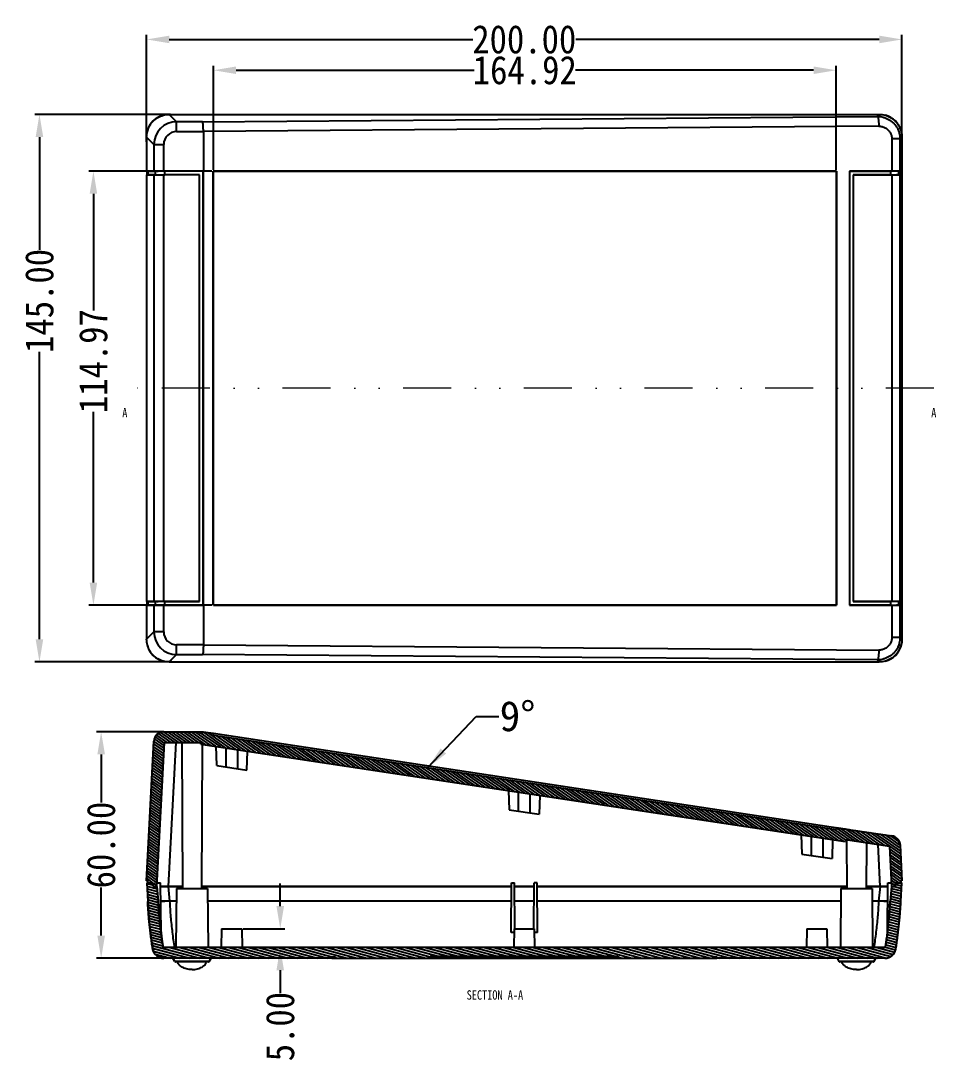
# Model space of a CAD drawing. Header units: inches. Extents: x 3721 to 4368, y 531 to 969.
# Drawn here: x 4125.5 to 4367.8, y 692.7 to 969 of the extents above; entities that cross this region are included whole.
import ezdxf
from ezdxf.enums import TextEntityAlignment as Align

# ---------------------------------------------------------------- set-up
doc = ezdxf.new("R2010")
doc.units = ezdxf.units.IN
doc.header["$MEASUREMENT"] = 0
doc.linetypes.add('DIVIDE', pattern=[31.75, 12.7, -6.35, 0, -6.35, 0, -6.35])
doc.layers.add('10', color=7, linetype='Continuous')
doc.layers.add('5', color=7, linetype='Continuous')
doc.layers.add('dim', color=3, linetype='Continuous', lineweight=9)
doc.layers.add('hatch', color=56, linetype='Continuous', lineweight=9)
doc.styles.add('FFS', font='simfang0.ttf', dxfattribs={"width": 0.9})
doc.dimstyles.get("Standard").update_dxf_attribs({"dimtxt": 3, "dimasz": 2, "dimexe": 0.18, "dimexo": 0.0625, "dimgap": 0.09, "dimtad": 0, "dimzin": 0, "dimdsep": 46, "dimtxsty": 'Standard', "dimcen": 0.09, "dimclrd": 4, "dimclre": 6, "dimclrt": 4, "dimadec": 0, "dimazin": 0, "dimtfac": 1, "dimtofl": 0, "dimtmove": 0, "dimatfit": 3, "dimfxl": 1, "dimtolj": 1, "dimtzin": 0, "dimarcsym": 0})

# ---------------------------------------------------------------- blocks, each defined once
blk = doc.blocks.new('*D6')
at = {"color": 6, "lineweight": -2}
for p, q in [((4162.96, 780.71), (4145.55, 780.71)), ((4146.74, 774.71), (4146.74, 761.98)), ((4146.74, 726.7), (4146.74, 739.43)), ((4163.15, 720.7), (4145.55, 720.7))]:
    blk.add_line(p, q, dxfattribs=at)
at = {"color": 6}
for points in [[(4145.74, 774.71), (4147.74, 774.71), (4146.74, 780.71)], [(4145.74, 726.7), (4147.74, 726.7), (4146.74, 720.7)]]:
    blk.add_solid(points, dxfattribs=at)
at = {"layer": 'Defpoints', "color": 0}
for p in [(4163.38, 780.71), (4146.74, 720.7), (4163.57, 720.7)]:
    blk.add_point(p, dxfattribs=at)
at = {"color": 4, "insert": (4146.74, 750.7), "char_height": 7.5, "attachment_point": 5, "rotation": 90, "style": 'FFS'}
blk.add_mtext('\\A1;60.00', dxfattribs=at)
blk = doc.blocks.new('*D7')
at = {"color": 6, "lineweight": -2}
for p, q in [((4176.07, 929.21), (4143.5, 929.21)), ((4144.69, 923.21), (4144.69, 892.27)), ((4144.69, 820.24), (4144.69, 865.49)), ((4176.07, 814.24), (4143.5, 814.24))]:
    blk.add_line(p, q, dxfattribs=at)
at = {"color": 6}
for points in [[(4143.69, 923.21), (4145.69, 923.21), (4144.69, 929.21)], [(4143.69, 820.24), (4145.69, 820.24), (4144.69, 814.24)]]:
    blk.add_solid(points, dxfattribs=at)
at = {"layer": 'Defpoints', "color": 0}
for p in [(4176.48, 929.21), (4144.69, 814.24), (4176.48, 814.24)]:
    blk.add_point(p, dxfattribs=at)
at = {"color": 4, "insert": (4144.69, 878.88), "char_height": 7.5, "attachment_point": 5, "rotation": 90, "style": 'FFS'}
blk.add_mtext('\\A1;114.97', dxfattribs=at)
blk = doc.blocks.new('*D8')
at = {"color": 6, "lineweight": -2}
for p, q in [((4165.14, 944.23), (4129.22, 944.23)), ((4130.4, 938.23), (4130.4, 908.38)), ((4130.4, 805.23), (4130.4, 881.31)), ((4165.45, 799.23), (4129.22, 799.23))]:
    blk.add_line(p, q, dxfattribs=at)
at = {"color": 6}
for points in [[(4129.4, 938.23), (4131.4, 938.23), (4130.4, 944.23)], [(4129.4, 805.23), (4131.4, 805.23), (4130.4, 799.23)]]:
    blk.add_solid(points, dxfattribs=at)
at = {"layer": 'Defpoints', "color": 0}
for p in [(4165.55, 944.23), (4130.4, 799.23), (4165.86, 799.23)]:
    blk.add_point(p, dxfattribs=at)
at = {"color": 4, "insert": (4130.4, 894.84), "char_height": 7.5, "attachment_point": 5, "rotation": 90, "style": 'FFS'}
blk.add_mtext('\\A1;145.00', dxfattribs=at)
blk = doc.blocks.new('*D9')
at = {"color": 6, "lineweight": -2}
for p, q in [((4176.46, 929.54), (4176.46, 957.13)), ((4341.38, 929.59), (4341.38, 957.13)), ((4182.46, 955.94), (4245.53, 955.94)), ((4335.38, 955.94), (4272.31, 955.94))]:
    blk.add_line(p, q, dxfattribs=at)
at = {"color": 6}
for points in [[(4182.46, 956.94), (4182.46, 954.94), (4176.46, 955.94)], [(4335.38, 956.94), (4335.38, 954.94), (4341.38, 955.94)]]:
    blk.add_solid(points, dxfattribs=at)
at = {"layer": 'Defpoints', "color": 0}
for p in [(4176.46, 955.94), (4176.46, 929.13), (4341.38, 929.18)]:
    blk.add_point(p, dxfattribs=at)
at = {"color": 4, "insert": (4258.92, 955.94), "char_height": 7.5, "attachment_point": 5, "style": 'FFS'}
blk.add_mtext('\\A1;164.92', dxfattribs=at)
blk = doc.blocks.new('*D10')
at = {"color": 6, "lineweight": -2}
for p, q in [((4158.78, 936.99), (4158.78, 965.29)), ((4358.78, 937.89), (4358.78, 965.29)), ((4164.78, 964.1), (4245.14, 964.1)), ((4352.78, 964.1), (4272.42, 964.1))]:
    blk.add_line(p, q, dxfattribs=at)
at = {"color": 6}
for points in [[(4164.78, 965.1), (4164.78, 963.1), (4158.78, 964.1)], [(4352.78, 965.1), (4352.78, 963.1), (4358.78, 964.1)]]:
    blk.add_solid(points, dxfattribs=at)
at = {"layer": 'Defpoints', "color": 0}
for p in [(4358.78, 964.1), (4358.78, 937.47), (4158.78, 936.57)]:
    blk.add_point(p, dxfattribs=at)
at = {"color": 4, "insert": (4258.78, 964.1), "char_height": 7.5, "attachment_point": 5, "style": 'FFS'}
blk.add_mtext('\\A1;200.00', dxfattribs=at)
blk = doc.blocks.new('*D16')
at = {"color": 6, "lineweight": -2}
for p, q in [((4194.16, 734.52), (4194.16, 740.52)), ((4184.38, 728.52), (4195.35, 728.52)), ((4186.23, 723.52), (4195.35, 723.52)), ((4194.16, 717.52), (4194.16, 711.52))]:
    blk.add_line(p, q, dxfattribs=at)
at = {"color": 6}
for points in [[(4193.16, 734.52), (4195.16, 734.52), (4194.16, 728.52)], [(4193.16, 717.52), (4195.16, 717.52), (4194.16, 723.52)]]:
    blk.add_solid(points, dxfattribs=at)
at = {"layer": 'Defpoints', "color": 0}
for p in [(4183.96, 728.52), (4185.82, 723.52), (4194.16, 723.52)]:
    blk.add_point(p, dxfattribs=at)
at = {"color": 4, "insert": (4194.16, 702.6), "char_height": 7.5, "attachment_point": 5, "rotation": 90, "style": 'FFS'}
blk.add_mtext('\\A1;5.00', dxfattribs=at)

msp = doc.modelspace()

# ---------------------------------------------------------------- hatches: boundary and pattern name
at = {"linetype": 'Continuous'}
h = msp.add_hatch(dxfattribs=at)
h.set_pattern_fill('DEFAULT__1', color=2, scale=0.593219, angle=325, style=0, pattern_type=0)
h.set_pattern_definition([(325, (3645.2643, 209.9281), (0.3402564, 0.4859365), [])])
edge = h.paths.add_edge_path()
edge.add_line((4343.806, 752.144), (4355.499, 750.374))
edge.add_line((4343.806, 752.144), (4343.731, 751.65))
edge.add_line((4173.179, 777.463), (4343.731, 751.65))
edge.add_line((4173.179, 777.463), (4173.246, 777.906))
edge.add_line((4163.506, 777.906), (4173.246, 777.906))
edge.add_line((4161.505, 739.716), (4163.506, 777.906))
edge.add_line((4160.591, 739.716), (4161.505, 739.716))
edge.add_line((4160.591, 739.716), (4160.556, 740.716))
edge.add_line((4159.145, 740.716), (4160.556, 740.716))
edge.add_line((4159.145, 740.716), (4159.128, 741.216))
edge.add_line((4158.78, 741.216), (4159.128, 741.216))
edge.add_line((4158.78, 741.216), (4160.721, 778.242))
edge.add_spline(control_points=[(4163.316, 780.706), (4161.856, 780.706), (4160.797, 779.7), (4160.721, 778.242)], knot_values=[0, 0, 0, 0, 1, 1, 1, 1], weights=[1, 0.8169162, 0.8169162, 1], degree=3, periodic=0)
edge.add_line((4163.316, 780.706), (4172.803, 780.706))
edge.add_line((4172.813, 780.406), (4172.803, 780.706))
edge.add_line((4172.813, 780.406), (4173.792, 780.406))
edge.add_line((4173.803, 780.706), (4173.792, 780.406))
edge.add_line((4173.803, 780.706), (4176.441, 780.306))
edge.add_line((4176.459, 779.798), (4176.441, 780.306))
edge.add_line((4176.459, 779.798), (4341.383, 754.837))
edge.add_line((4341.457, 755.331), (4341.383, 754.837))
edge.add_line((4341.457, 755.331), (4344.917, 754.807))
edge.add_line((4344.882, 754.509), (4344.917, 754.807))
edge.add_line((4345.851, 754.363), (4344.882, 754.509))
edge.add_line((4345.906, 754.658), (4345.851, 754.363))
edge.add_line((4345.906, 754.658), (4356.079, 753.118))
edge.add_spline(control_points=[(4356.079, 753.118), (4357.353, 752.925), (4358.219, 751.97), (4358.286, 750.684)], knot_values=[0, 0, 0, 0, 1, 1, 1, 1], weights=[1, 0.8499868, 0.8499868, 1], degree=3, periodic=0)
edge.add_line((4358.286, 750.684), (4358.782, 741.216))
edge.add_line((4358.435, 741.216), (4358.782, 741.216))
edge.add_line((4358.435, 741.216), (4358.417, 740.716))
edge.add_line((4357.007, 740.716), (4358.417, 740.716))
edge.add_line((4357.007, 740.716), (4356.972, 739.716))
edge.add_line((4356.058, 739.716), (4356.972, 739.716))
edge.add_line((4355.499, 750.374), (4356.058, 739.716))
h = msp.add_hatch(dxfattribs=at)
h.set_pattern_fill('DEFAULT__2', color=2, scale=0.673013, angle=165, style=0, pattern_type=0)
h.set_pattern_definition([(165, (3645.2643, 209.9281), (-0.1741887, -0.65008107), [])])
edge = h.paths.add_edge_path()
edge.add_line((4208.794, 720.721), (4233.861, 720.721))
edge.add_line((4208.778, 721.021), (4208.794, 720.721))
edge.add_line((4208.778, 721.021), (4207.81, 721.021))
edge.add_line((4207.794, 720.721), (4207.81, 721.021))
edge.add_line((4207.794, 720.721), (4163.34, 720.721))
edge.add_spline(control_points=[(4163.34, 720.721), (4161.794, 720.721), (4160.619, 721.725), (4160.378, 723.251)], knot_values=[0, 0, 0, 0, 1, 1, 1, 1], weights=[1, 0.8402396, 0.8402396, 1], degree=3, periodic=0)
edge.add_spline(control_points=[(4160.378, 723.251), (4159.724, 727.382), (4159.287, 731.541), (4159.068, 735.717)], knot_values=[0, 0, 0, 0, 1, 1, 1, 1], weights=[1, 0.9990889, 0.9990889, 1], degree=3, periodic=0)
edge.add_line((4158.806, 740.716), (4159.068, 735.717))
edge.add_line((4158.806, 740.716), (4160.556, 740.716))
edge.add_line((4160.591, 739.716), (4160.556, 740.716))
edge.add_line((4160.591, 739.716), (4161.502, 739.716))
edge.add_line((4161.502, 739.716), (4161.864, 735.863))
edge.add_spline(control_points=[(4163.169, 723.52), (4162.516, 727.609), (4162.081, 731.728), (4161.864, 735.863)], knot_values=[0, 0, 0, 0, 1, 1, 1, 1], weights=[1, 0.9990633, 0.9990633, 1], degree=3, periodic=0)
edge.add_line((4354.393, 723.52), (4163.169, 723.52))
edge.add_spline(control_points=[(4354.393, 723.52), (4355.046, 727.609), (4355.482, 731.728), (4355.699, 735.863)], knot_values=[0, 0, 0, 0, 1, 1, 1, 1], weights=[1, 0.9990633, 0.9990633, 1], degree=3, periodic=0)
edge.add_line((4356.06, 739.716), (4355.699, 735.863))
edge.add_line((4356.06, 739.716), (4356.972, 739.716))
edge.add_line((4357.006, 740.716), (4356.972, 739.716))
edge.add_line((4357.006, 740.716), (4358.756, 740.716))
edge.add_line((4358.494, 735.717), (4358.756, 740.716))
edge.add_spline(control_points=[(4357.185, 723.251), (4357.838, 727.382), (4358.275, 731.541), (4358.494, 735.717)], knot_values=[0, 0, 0, 0, 1, 1, 1, 1], weights=[1, 0.9990889, 0.9990889, 1], degree=3, periodic=0)
edge.add_spline(control_points=[(4354.222, 720.721), (4355.768, 720.721), (4356.943, 721.725), (4357.185, 723.251)], knot_values=[0, 0, 0, 0, 1, 1, 1, 1], weights=[1, 0.8402396, 0.8402396, 1], degree=3, periodic=0)
edge.add_line((4354.222, 720.721), (4309.768, 720.721))
edge.add_line((4309.753, 721.021), (4309.768, 720.721))
edge.add_line((4309.753, 721.021), (4308.784, 721.021))
edge.add_line((4308.769, 720.721), (4308.784, 721.021))
edge.add_line((4283.701, 720.721), (4308.769, 720.721))
edge.add_line((4283.675, 721.221), (4283.701, 720.721))
edge.add_line((4233.887, 721.221), (4283.675, 721.221))
edge.add_line((4233.861, 720.721), (4233.887, 721.221))

# ---------------------------------------------------------------- linework, layer by layer
at = {"color": 7, "linetype": 'Continuous'}
for p, q in [((4163.316, 780.706), (4172.803, 780.706)), ((4172.813, 780.406), (4172.803, 780.706)), ((4172.813, 780.406), (4173.792, 780.406)), ((4173.803, 780.706), (4173.792, 780.406)), ((4173.803, 780.706), (4176.441, 780.306)), ((4176.459, 779.798), (4176.441, 780.306)), ((4176.459, 779.798), (4341.383, 754.837)), ((4158.78, 741.216), (4160.721, 778.242)), ((4161.505, 739.716), (4163.506, 777.906)), ((4163.506, 777.906), (4173.246, 777.906)), ((4173.179, 777.463), (4173.246, 777.906)), ((4173.179, 777.463), (4343.731, 751.65)), ((4341.457, 755.331), (4341.383, 754.837)), ((4341.457, 755.331), (4344.917, 754.807)), ((4344.882, 754.509), (4344.917, 754.807)), ((4345.851, 754.363), (4344.882, 754.509)), ((4345.906, 754.658), (4345.851, 754.363)), ((4345.906, 754.658), (4356.079, 753.118)), ((4343.806, 752.144), (4343.731, 751.65)), ((4343.806, 752.144), (4355.499, 750.374)), ((4355.499, 750.374), (4356.058, 739.716)), ((4358.286, 750.684), (4358.782, 741.216)), ((4158.78, 741.216), (4159.128, 741.216)), ((4158.806, 740.716), (4160.556, 740.716)), ((4158.806, 740.716), (4159.068, 735.717)), ((4159.145, 740.716), (4159.128, 741.216)), ((4159.145, 740.716), (4160.556, 740.716)), ((4160.591, 739.716), (4160.556, 740.716)), ((4160.591, 739.716), (4160.556, 740.716)), ((4357.006, 740.716), (4356.972, 739.716)), ((4357.007, 740.716), (4356.972, 739.716)), ((4357.006, 740.716), (4358.756, 740.716)), ((4357.007, 740.716), (4358.417, 740.716)), ((4358.435, 741.216), (4358.417, 740.716)), ((4358.435, 741.216), (4358.782, 741.216)), ((4358.494, 735.717), (4358.756, 740.716)), ((4160.591, 739.716), (4161.502, 739.716)), ((4160.591, 739.716), (4161.505, 739.716)), ((4161.502, 739.716), (4161.864, 735.863)), ((4356.06, 739.716), (4355.699, 735.863)), ((4356.058, 739.716), (4356.972, 739.716)), ((4356.06, 739.716), (4356.972, 739.716)), ((4354.393, 723.52), (4163.169, 723.52)), ((4207.794, 720.721), (4163.34, 720.721)), ((4207.794, 720.721), (4207.81, 721.021)), ((4208.778, 721.021), (4207.81, 721.021)), ((4208.778, 721.021), (4208.794, 720.721)), ((4208.794, 720.721), (4233.861, 720.721)), ((4233.861, 720.721), (4233.887, 721.221)), ((4233.887, 721.221), (4283.675, 721.221)), ((4283.675, 721.221), (4283.701, 720.721)), ((4283.701, 720.721), (4308.769, 720.721)), ((4308.769, 720.721), (4308.784, 721.021)), ((4309.753, 721.021), (4308.784, 721.021)), ((4309.753, 721.021), (4309.768, 720.721)), ((4354.222, 720.721), (4309.768, 720.721))]:
    msp.add_line(p, q, dxfattribs=at)
for points, start_tangent, end_tangent in [([(4163.316, 780.706), (4163.26, 780.705), (4163.204, 780.703), (4163.147, 780.7), (4163.089, 780.696), (4163.032, 780.69), (4162.974, 780.683), (4162.915, 780.674), (4162.857, 780.665), (4162.798, 780.653), (4162.74, 780.641), (4162.681, 780.627), (4162.622, 780.611), (4162.563, 780.594), (4162.504, 780.576), (4162.446, 780.555), (4162.388, 780.534), (4162.329, 780.511), (4162.272, 780.486), (4162.214, 780.46), (4162.157, 780.433), (4162.101, 780.404), (4162.045, 780.373), (4161.99, 780.341), (4161.935, 780.308), (4161.881, 780.273), (4161.828, 780.237), (4161.775, 780.199), (4161.724, 780.16), (4161.673, 780.12), (4161.623, 780.079), (4161.575, 780.036), (4161.527, 779.992), (4161.481, 779.947), (4161.435, 779.9), (4161.391, 779.853), (4161.348, 779.804), (4161.307, 779.755), (4161.267, 779.705), (4161.228, 779.653), (4161.19, 779.601), (4161.154, 779.548), (4161.119, 779.495), (4161.086, 779.44), (4161.054, 779.386), (4161.023, 779.33), (4160.994, 779.274), (4160.967, 779.218), (4160.941, 779.161), (4160.916, 779.104), (4160.893, 779.046), (4160.871, 778.989), (4160.851, 778.931), (4160.833, 778.873), (4160.816, 778.815), (4160.8, 778.757), (4160.786, 778.699), (4160.773, 778.641), (4160.761, 778.583), (4160.751, 778.526), (4160.742, 778.469), (4160.735, 778.412), (4160.729, 778.355), (4160.724, 778.298), (4160.721, 778.242)], (-1, 0), (-0.052336, -0.9986295)), ([(4356.079, 753.118), (4356.13, 753.11), (4356.181, 753.1), (4356.232, 753.09), (4356.284, 753.078), (4356.335, 753.066), (4356.386, 753.052), (4356.438, 753.037), (4356.489, 753.021), (4356.54, 753.004), (4356.592, 752.986), (4356.643, 752.966), (4356.694, 752.945), (4356.745, 752.924), (4356.795, 752.901), (4356.845, 752.876), (4356.895, 752.851), (4356.945, 752.824), (4356.994, 752.797), (4357.042, 752.768), (4357.09, 752.738), (4357.138, 752.707), (4357.185, 752.674), (4357.231, 752.641), (4357.277, 752.606), (4357.322, 752.571), (4357.367, 752.534), (4357.41, 752.496), (4357.453, 752.458), (4357.495, 752.418), (4357.536, 752.378), (4357.577, 752.336), (4357.616, 752.294), (4357.654, 752.25), (4357.692, 752.206), (4357.728, 752.161), (4357.763, 752.116), (4357.798, 752.069), (4357.831, 752.022), (4357.863, 751.974), (4357.894, 751.926), (4357.924, 751.877), (4357.953, 751.828), (4357.98, 751.778), (4358.007, 751.727), (4358.032, 751.676), (4358.056, 751.625), (4358.079, 751.574), (4358.1, 751.522), (4358.121, 751.47), (4358.14, 751.417), (4358.158, 751.365), (4358.175, 751.312), (4358.19, 751.26), (4358.205, 751.207), (4358.218, 751.154), (4358.23, 751.101), (4358.241, 751.048), (4358.251, 750.996), (4358.259, 750.943), (4358.267, 750.891), (4358.273, 750.839), (4358.279, 750.787), (4358.283, 750.735), (4358.286, 750.684)], (0.9887395, -0.1496471), (0.052336, -0.9986295)), ([(4160.378, 723.251), (4160.143, 724.801), (4159.928, 726.353), (4159.734, 727.909), (4159.56, 729.467), (4159.406, 731.027), (4159.273, 732.589), (4159.161, 734.153), (4159.068, 735.717)], (-0.156293, 0.9877107), (-0.052336, 0.9986295)), ([(4163.169, 723.52), (4162.935, 725.054), (4162.72, 726.591), (4162.526, 728.132), (4162.353, 729.674), (4162.2, 731.219), (4162.067, 732.766), (4161.955, 734.314), (4161.864, 735.863)], (-0.1577335, 0.9874817), (-0.052336, 0.9986295)), ([(4354.393, 723.52), (4354.628, 725.054), (4354.842, 726.591), (4355.036, 728.132), (4355.209, 729.674), (4355.362, 731.219), (4355.495, 732.766), (4355.607, 734.314), (4355.699, 735.863)], (0.1577335, 0.9874817), (0.052336, 0.9986295)), ([(4357.185, 723.251), (4357.42, 724.801), (4357.634, 726.353), (4357.828, 727.909), (4358.002, 729.467), (4358.156, 731.027), (4358.289, 732.589), (4358.402, 734.153), (4358.494, 735.717)], (0.156293, 0.9877107), (0.052336, 0.9986295)), ([(4163.34, 720.721), (4163.279, 720.721), (4163.217, 720.723), (4163.156, 720.726), (4163.093, 720.731), (4163.031, 720.737), (4162.968, 720.744), (4162.905, 720.752), (4162.841, 720.762), (4162.778, 720.774), (4162.715, 720.787), (4162.651, 720.801), (4162.587, 720.817), (4162.524, 720.834), (4162.46, 720.853), (4162.397, 720.873), (4162.334, 720.894), (4162.271, 720.918), (4162.208, 720.942), (4162.146, 720.969), (4162.084, 720.996), (4162.023, 721.025), (4161.962, 721.056), (4161.902, 721.088), (4161.842, 721.122), (4161.783, 721.157), (4161.725, 721.193), (4161.667, 721.231), (4161.61, 721.27), (4161.554, 721.31), (4161.499, 721.352), (4161.445, 721.395), (4161.392, 721.439), (4161.34, 721.485), (4161.289, 721.532), (4161.239, 721.579), (4161.19, 721.628), (4161.143, 721.678), (4161.097, 721.729), (4161.051, 721.781), (4161.008, 721.834), (4160.965, 721.888), (4160.924, 721.943), (4160.884, 721.998), (4160.846, 722.054), (4160.809, 722.111), (4160.773, 722.168), (4160.739, 722.226), (4160.707, 722.285), (4160.675, 722.344), (4160.645, 722.403), (4160.617, 722.463), (4160.59, 722.523), (4160.565, 722.583), (4160.541, 722.644), (4160.518, 722.704), (4160.497, 722.765), (4160.477, 722.826), (4160.459, 722.887), (4160.442, 722.948), (4160.426, 723.009), (4160.412, 723.07), (4160.399, 723.13), (4160.388, 723.191), (4160.378, 723.251)], (-1, 0), (-0.156293, 0.9877107)), ([(4354.222, 720.721), (4354.283, 720.721), (4354.345, 720.723), (4354.407, 720.726), (4354.469, 720.731), (4354.532, 720.737), (4354.595, 720.744), (4354.658, 720.752), (4354.721, 720.762), (4354.784, 720.774), (4354.848, 720.787), (4354.911, 720.801), (4354.975, 720.817), (4355.039, 720.834), (4355.102, 720.853), (4355.165, 720.873), (4355.228, 720.894), (4355.291, 720.918), (4355.354, 720.942), (4355.416, 720.969), (4355.478, 720.996), (4355.539, 721.025), (4355.6, 721.056), (4355.661, 721.088), (4355.72, 721.122), (4355.779, 721.157), (4355.838, 721.193), (4355.895, 721.231), (4355.952, 721.27), (4356.008, 721.31), (4356.063, 721.352), (4356.117, 721.395), (4356.17, 721.439), (4356.222, 721.485), (4356.273, 721.532), (4356.323, 721.579), (4356.372, 721.628), (4356.42, 721.678), (4356.466, 721.729), (4356.511, 721.781), (4356.555, 721.834), (4356.597, 721.888), (4356.638, 721.943), (4356.678, 721.998), (4356.716, 722.054), (4356.753, 722.111), (4356.789, 722.168), (4356.823, 722.226), (4356.856, 722.285), (4356.887, 722.344), (4356.917, 722.403), (4356.945, 722.463), (4356.972, 722.523), (4356.998, 722.583), (4357.022, 722.644), (4357.044, 722.704), (4357.066, 722.765), (4357.085, 722.826), (4357.104, 722.887), (4357.121, 722.948), (4357.136, 723.009), (4357.15, 723.07), (4357.163, 723.13), (4357.175, 723.191), (4357.185, 723.251)], (1, 0), (0.156293, 0.9877107)), ([(4170.803, 717.721), (4170.024, 717.771), (4169.332, 717.902), (4168.711, 718.103), (4168.159, 718.368), (4167.677, 718.7), (4167.465, 718.893), (4167.275, 719.108), (4167.111, 719.348), (4166.98, 719.618), (4166.943, 719.721)], (-1, 0), (-0.306818, 0.9517682)), ([(4170.803, 717.721), (4171.582, 717.771), (4172.275, 717.902), (4172.895, 718.103), (4173.448, 718.368), (4173.93, 718.7), (4174.142, 718.893), (4174.332, 719.108), (4174.495, 719.348), (4174.627, 719.618), (4174.664, 719.721)], (1, 0), (0.306818, 0.9517682)), ([(4346.759, 717.721), (4345.98, 717.771), (4345.287, 717.902), (4344.667, 718.103), (4344.115, 718.368), (4343.632, 718.7), (4343.42, 718.893), (4343.231, 719.108), (4343.067, 719.348), (4342.935, 719.618), (4342.898, 719.721)], (-1, 0), (-0.306818, 0.9517682)), ([(4346.759, 717.721), (4347.538, 717.771), (4348.231, 717.902), (4348.851, 718.103), (4349.403, 718.368), (4349.886, 718.7), (4350.098, 718.893), (4350.287, 719.108), (4350.451, 719.348), (4350.583, 719.618), (4350.62, 719.721)], (1, 0), (0.306818, 0.9517682))]:
    msp.add_spline(points, degree=3, dxfattribs=dict(at, start_tangent=start_tangent, end_tangent=end_tangent))
at = {"layer": '10', "color": 7, "linetype": 'Continuous'}
for p, q in [((4158.806, 929.207), (4158.806, 928.207)), ((4358.756, 929.202), (4358.756, 928.213)), ((4158.806, 815.23), (4158.806, 814.236)), ((4358.756, 815.23), (4358.756, 814.242)), ((4158.806, 740.716), (4160.556, 740.716)), ((4158.806, 740.716), (4159.068, 735.717)), ((4160.591, 739.716), (4160.556, 740.716)), ((4161.554, 740.716), (4162.486, 740.716)), ((4162.601, 727.519), (4162.486, 740.716)), ((4255.282, 727.519), (4255.397, 740.716)), ((4255.397, 740.716), (4256.167, 740.716)), ((4256.273, 728.52), (4256.167, 740.716)), ((4261.289, 728.52), (4261.396, 740.716)), ((4262.165, 740.716), (4261.396, 740.716)), ((4262.28, 727.519), (4262.165, 740.716)), ((4354.961, 727.519), (4355.076, 740.716)), ((4355.076, 740.716), (4356.008, 740.716)), ((4357.006, 740.716), (4356.972, 739.716)), ((4357.006, 740.716), (4358.756, 740.716)), ((4358.494, 735.717), (4358.756, 740.716)), ((4160.591, 739.716), (4161.502, 739.716)), ((4161.502, 739.716), (4161.864, 735.863)), ((4168.286, 739.716), (4162.495, 739.716)), ((4164.488, 739.716), (4164.854, 735.863)), ((4166.691, 739.216), (4166.554, 723.52)), ((4166.691, 739.216), (4174.915, 739.216)), ((4255.389, 739.716), (4173.321, 739.716)), ((4174.915, 739.216), (4175.052, 723.52)), ((4261.387, 739.716), (4256.175, 739.716)), ((4344.229, 739.716), (4262.174, 739.716)), ((4342.647, 739.216), (4342.51, 723.52)), ((4342.647, 739.216), (4350.871, 739.216)), ((4355.068, 739.716), (4349.289, 739.716)), ((4350.871, 739.216), (4351.008, 723.52)), ((4352.708, 735.863), (4353.074, 739.716)), ((4356.06, 739.716), (4355.699, 735.863)), ((4356.06, 739.716), (4356.972, 739.716)), ((4166.662, 735.863), (4164.854, 735.863)), ((4255.355, 735.863), (4174.945, 735.863)), ((4261.353, 735.863), (4256.209, 735.863)), ((4342.618, 735.863), (4262.207, 735.863)), ((4352.708, 735.863), (4350.9, 735.863)), ((4355.034, 735.863), (4352.708, 735.863)), ((4178.639, 728.519), (4178.551, 723.52)), ((4178.639, 728.519), (4183.963, 728.519)), ((4183.963, 728.519), (4184.05, 723.52)), ((4256.102, 727.519), (4255.282, 727.519)), ((4256.119, 728.519), (4256.032, 723.52)), ((4256.119, 728.519), (4261.443, 728.519)), ((4261.443, 728.519), (4261.53, 723.52)), ((4262.28, 727.519), (4261.461, 727.519)), ((4333.6, 728.519), (4333.512, 723.52)), ((4333.6, 728.519), (4338.924, 728.519)), ((4338.924, 728.519), (4339.011, 723.52)), ((4354.393, 723.52), (4163.169, 723.52)), ((4207.794, 720.721), (4163.34, 720.721)), ((4166.247, 719.821), (4165.727, 720.721)), ((4175.36, 719.821), (4166.247, 719.821)), ((4166.247, 719.821), (4166.32, 719.748)), ((4166.32, 719.748), (4166.42, 719.721)), ((4175.187, 719.721), (4166.42, 719.721)), ((4175.36, 719.821), (4175.287, 719.748)), ((4175.36, 719.821), (4175.879, 720.721)), ((4207.794, 720.721), (4207.81, 721.021)), ((4207.802, 720.721), (4309.76, 720.721)), ((4208.778, 721.021), (4207.81, 721.021)), ((4208.778, 721.021), (4208.794, 720.721)), ((4233.861, 720.721), (4233.887, 721.221)), ((4233.887, 721.221), (4283.675, 721.221)), ((4283.675, 721.221), (4283.701, 720.721)), ((4308.769, 720.721), (4308.784, 721.021)), ((4309.753, 721.021), (4308.784, 721.021)), ((4309.753, 721.021), (4309.768, 720.721)), ((4354.222, 720.721), (4309.768, 720.721)), ((4342.202, 719.821), (4341.683, 720.721)), ((4342.276, 719.748), (4342.202, 719.821)), ((4351.316, 719.821), (4342.202, 719.821)), ((4342.376, 719.721), (4342.276, 719.748)), ((4351.142, 719.721), (4342.376, 719.721)), ((4351.142, 719.721), (4351.242, 719.748)), ((4351.242, 719.748), (4351.316, 719.821)), ((4351.316, 719.821), (4351.835, 720.721))]:
    msp.add_line(p, q, dxfattribs=at)
for centre, radius, start, end in [((4164.592, 938.418), 5.784, 103.89254, 166.14195), ((4352.97, 938.417), 5.785, 45.00239, 76.13395), ((4164.592, 805.026), 5.785, 193.88907, 256.13915), ((4352.971, 805.025), 5.784, 283.8857, 346.08029), ((4278.816, 741.993), 119.912, 183, 188.99179), ((4278.816, 741.993), 117.113, 183, 189.07536), ((4238.746, 741.993), 117.113, 350.92464, 357), ((4238.746, 741.993), 119.912, 351.00821, 357), ((4163.34, 723.72), 2.999, 188.99179, 270), ((4354.222, 723.72), 2.999, 270, 351.00821), ((4166.42, 719.921), 0.2, 210, 270), ((4175.187, 719.921), 0.2, 270, 330), ((4342.376, 719.921), 0.2, 210, 270), ((4351.142, 719.921), 0.2, 270, 330)]:
    msp.add_arc(centre, radius, start, end, dxfattribs=at)
msp.add_ellipse((4352.949, 938.397), major_axis=(4.111, 4.111), ratio=0.9972647, start_param=-0.5416602, end_param=0, dxfattribs=at)
for points, start_tangent, end_tangent in [([(4164.855, 735.863), (4163.923, 735.864), (4163.088, 735.864), (4162.528, 735.875)], (-0.9999979, 0.0020382), (-0.9981103, -0.0614475)), ([(4164.855, 735.863), (4163.933, 735.806), (4163.102, 735.775), (4162.529, 735.771)], (-0.9995313, -0.0306128), (-0.9994064, 0.0344512)), ([(4164.857, 735.863), (4165.141, 731.72), (4165.568, 727.602), (4166.131, 723.52)], (0.0513664, -0.9986799), (0.153767, -0.9881071)), ([(4351.431, 723.52), (4351.997, 727.618), (4352.421, 731.736), (4352.706, 735.863)], (0.1537676, 0.988107), (0.0517336, 0.9986609)), ([(4355.033, 735.771), (4354.461, 735.775), (4353.629, 735.806), (4352.708, 735.863)], (-0.9994061, -0.0344592), (-0.999496, 0.0317463))]:
    msp.add_spline(points, degree=3, dxfattribs=dict(at, start_tangent=start_tangent, end_tangent=end_tangent))
at = {"layer": '5', "color": 7, "linetype": 'Continuous'}
for p, q in [((4164.77, 944.23), (4352.784, 944.23)), ((4164.77, 944.23), (4166.711, 942.289)), ((4173.607, 942.289), (4352.269, 943.706)), ((4352.269, 943.706), (4352.792, 944.23)), ((4166.708, 939.693), (4173.803, 939.693)), ((4173.607, 942.289), (4166.711, 942.289)), ((4166.711, 939.693), (4166.711, 942.289)), ((4352.658, 941.11), (4173.803, 939.693)), ((4173.803, 939.693), (4173.803, 929.207)), ((4160.721, 936.299), (4158.78, 938.239)), ((4158.78, 938.239), (4158.78, 929.207)), ((4356.079, 937.743), (4356.079, 929.207)), ((4358.782, 938.239), (4358.286, 937.743)), ((4358.286, 929.207), (4358.286, 937.743)), ((4358.782, 938.231), (4358.782, 929.202)), ((4160.721, 936.299), (4163.316, 936.299)), ((4160.721, 936.299), (4160.721, 929.207)), ((4163.316, 929.207), (4163.316, 936.299)), ((4160.721, 929.207), (4158.78, 929.207)), ((4159.128, 929.201), (4158.78, 929.201)), ((4159.109, 929.197), (4161.005, 929.197)), ((4159.109, 929.197), (4159.109, 928.217)), ((4161.005, 929.197), (4161.005, 928.217)), ((4161.527, 929.182), (4161.812, 929.172)), ((4173.803, 929.207), (4163.316, 929.207)), ((4173.792, 929.197), (4163.601, 929.197)), ((4163.601, 928.217), (4163.601, 929.197)), ((4173.803, 929.202), (4173.792, 929.202)), ((4173.792, 814.246), (4173.792, 929.197)), ((4173.803, 814.241), (4173.803, 929.202)), ((4176.441, 814.218), (4176.441, 929.225)), ((4176.459, 929.216), (4176.441, 929.216)), ((4341.457, 929.225), (4176.45, 929.225)), ((4176.45, 929.207), (4341.383, 929.207)), ((4176.459, 814.227), (4176.459, 929.216)), ((4341.383, 929.207), (4341.457, 929.225)), ((4341.383, 929.216), (4341.383, 814.227)), ((4341.457, 929.225), (4341.457, 814.218)), ((4356.079, 929.207), (4344.917, 929.207)), ((4344.917, 929.202), (4344.917, 814.241)), ((4344.917, 929.197), (4355.792, 929.197)), ((4355.792, 929.197), (4355.792, 928.218)), ((4357.616, 929.188), (4357.329, 929.178)), ((4357.999, 928.218), (4357.999, 929.197)), ((4357.999, 929.197), (4358.454, 929.197)), ((4358.782, 929.207), (4358.286, 929.207)), ((4358.435, 929.196), (4358.782, 929.207)), ((4358.454, 928.218), (4358.454, 929.197)), ((4158.78, 928.207), (4160.721, 928.207)), ((4158.78, 928.207), (4158.78, 815.236)), ((4161.005, 928.217), (4159.109, 928.217)), ((4160.721, 928.207), (4160.721, 815.236)), ((4161.527, 928.231), (4161.812, 928.241)), ((4172.803, 928.207), (4163.316, 928.207)), ((4163.316, 815.236), (4163.316, 928.207)), ((4172.813, 928.217), (4163.601, 928.217)), ((4172.813, 928.212), (4172.803, 928.212)), ((4172.803, 815.236), (4172.803, 928.207)), ((4172.813, 815.231), (4172.813, 928.212)), ((4345.851, 928.218), (4345.906, 928.207)), ((4355.792, 928.218), (4345.851, 928.218)), ((4345.851, 928.212), (4345.851, 815.231)), ((4345.906, 928.207), (4345.906, 815.236)), ((4345.906, 928.207), (4356.079, 928.207)), ((4356.079, 928.207), (4356.079, 815.236)), ((4357.616, 928.228), (4357.329, 928.238)), ((4358.454, 928.218), (4357.999, 928.218)), ((4358.286, 815.236), (4358.286, 928.207)), ((4358.286, 928.207), (4358.782, 928.207)), ((4358.435, 928.213), (4358.782, 928.213)), ((4358.782, 928.213), (4358.782, 815.23)), ((4160.721, 815.236), (4158.78, 815.236)), ((4159.128, 814.248), (4158.78, 814.236)), ((4158.78, 814.236), (4160.721, 814.236)), ((4158.78, 814.236), (4158.78, 805.204)), ((4159.109, 815.226), (4161.005, 815.226)), ((4159.109, 815.226), (4159.109, 814.246)), ((4161.005, 814.246), (4159.109, 814.246)), ((4160.721, 814.236), (4160.721, 807.144)), ((4161.005, 815.226), (4161.005, 814.246)), ((4161.527, 815.212), (4161.812, 815.202)), ((4161.527, 814.261), (4161.812, 814.271)), ((4172.803, 815.236), (4163.316, 815.236)), ((4173.803, 814.236), (4163.316, 814.236)), ((4163.316, 807.144), (4163.316, 814.236)), ((4163.601, 815.226), (4172.813, 815.226)), ((4163.601, 814.246), (4163.601, 815.226)), ((4163.601, 814.246), (4173.792, 814.246)), ((4172.813, 815.226), (4172.803, 815.236)), ((4173.803, 814.236), (4173.792, 814.246)), ((4173.803, 814.236), (4173.803, 803.751)), ((4341.383, 814.236), (4176.45, 814.236)), ((4176.45, 814.236), (4176.45, 814.218)), ((4176.45, 814.218), (4341.457, 814.218)), ((4341.457, 814.218), (4341.383, 814.236)), ((4355.792, 814.246), (4344.917, 814.246)), ((4344.917, 814.236), (4356.079, 814.236)), ((4345.906, 815.236), (4345.851, 815.226)), ((4345.851, 815.226), (4355.792, 815.226)), ((4356.079, 815.236), (4345.906, 815.236)), ((4355.792, 815.226), (4355.792, 814.246)), ((4356.079, 814.236), (4356.079, 805.7)), ((4357.616, 815.216), (4357.329, 815.205)), ((4357.616, 814.255), (4357.329, 814.265)), ((4357.999, 814.246), (4357.999, 815.226)), ((4357.999, 815.226), (4358.454, 815.226)), ((4358.454, 814.246), (4357.999, 814.246)), ((4358.782, 815.236), (4358.286, 815.236)), ((4358.286, 805.7), (4358.286, 814.236)), ((4358.286, 814.236), (4358.782, 814.236)), ((4358.435, 815.224), (4358.782, 815.236)), ((4358.435, 814.242), (4358.782, 814.242)), ((4358.454, 814.246), (4358.454, 815.226)), ((4358.782, 814.242), (4358.782, 805.212)), ((4158.78, 805.204), (4160.721, 807.144)), ((4163.316, 807.144), (4160.721, 807.144)), ((4358.286, 805.7), (4356.079, 805.7)), ((4358.286, 805.7), (4358.782, 805.204)), ((4173.803, 803.75), (4166.708, 803.75)), ((4166.711, 801.154), (4166.711, 803.75)), ((4173.803, 803.751), (4352.658, 802.333)), ((4166.711, 801.154), (4164.77, 799.214)), ((4164.77, 799.214), (4352.792, 799.214)), ((4166.711, 801.154), (4173.607, 801.154)), ((4352.269, 799.737), (4173.607, 801.154)), ((4352.792, 799.214), (4352.269, 799.737)), ((4163.316, 780.706), (4173.803, 780.706)), ((4172.813, 780.406), (4172.803, 780.706)), ((4172.813, 780.406), (4173.792, 780.406)), ((4173.803, 780.706), (4173.792, 780.406)), ((4173.803, 780.706), (4176.441, 780.306)), ((4176.459, 779.798), (4176.441, 780.306)), ((4176.45, 780.305), (4345.895, 754.659)), ((4176.459, 779.798), (4341.383, 754.837)), ((4158.78, 741.216), (4160.721, 778.242)), ((4161.505, 739.716), (4163.506, 777.906)), ((4163.506, 777.906), (4173.246, 777.906)), ((4166.501, 777.906), (4164.5, 739.716)), ((4168.086, 777.906), (4168.288, 739.216)), ((4173.179, 777.463), (4173.246, 777.906)), ((4173.179, 777.463), (4343.731, 751.65)), ((4173.518, 777.412), (4173.318, 739.216)), ((4177.352, 771.776), (4177.174, 776.858)), ((4179.851, 771.398), (4179.851, 776.453)), ((4182.85, 775.999), (4182.85, 770.944)), ((4185.308, 770.572), (4185.483, 775.601)), ((4177.352, 771.776), (4185.308, 770.572)), ((4254.606, 765.139), (4254.783, 760.056)), ((4257.282, 759.679), (4257.282, 764.734)), ((4260.281, 764.28), (4260.281, 759.225)), ((4262.913, 763.882), (4262.737, 758.853)), ((4254.782, 760.057), (4262.738, 758.853)), ((4341.457, 755.331), (4341.383, 754.837)), ((4344.882, 754.509), (4344.917, 754.807)), ((4345.851, 754.363), (4344.882, 754.509)), ((4345.906, 754.658), (4345.851, 754.363)), ((4345.906, 754.658), (4356.079, 753.118)), ((4332.136, 753.405), (4332.314, 748.322)), ((4334.812, 747.944), (4334.812, 753)), ((4337.811, 752.546), (4337.811, 747.49)), ((4340.443, 752.148), (4340.268, 747.119)), ((4343.806, 752.144), (4343.731, 751.65)), ((4343.806, 752.144), (4355.499, 750.374)), ((4344.121, 752.096), (4344.233, 739.216)), ((4349.39, 751.299), (4349.285, 739.216)), ((4353.063, 739.716), (4352.48, 750.831)), ((4355.499, 750.374), (4356.058, 739.716)), ((4358.286, 750.684), (4358.782, 741.216)), ((4332.313, 748.322), (4340.269, 747.118)), ((4158.78, 741.216), (4159.128, 741.216)), ((4159.145, 740.716), (4159.128, 741.216)), ((4159.145, 740.716), (4160.556, 740.716)), ((4160.591, 739.716), (4160.556, 740.716)), ((4357.007, 740.716), (4356.972, 739.716)), ((4357.007, 740.716), (4358.417, 740.716)), ((4358.435, 741.216), (4358.417, 740.716)), ((4358.435, 741.216), (4358.782, 741.216)), ((4160.591, 739.716), (4161.505, 739.716)), ((4162.495, 739.716), (4168.286, 739.716)), ((4173.321, 739.716), (4255.389, 739.716)), ((4256.175, 739.716), (4261.387, 739.716)), ((4262.174, 739.716), (4344.229, 739.716)), ((4349.289, 739.716), (4355.068, 739.716)), ((4356.058, 739.716), (4356.972, 739.716))]:
    msp.add_line(p, q, dxfattribs=at)
for centre, radius, start, end in [((4166.718, 936.292), 5.997, 90.06591, 179.9354), ((4166.709, 936.301), 3.393, 90.02045, 180.02939), ((4166.718, 807.151), 5.997, 180.06582, 269.9353), ((4166.709, 807.143), 3.393, 179.97062, 269.97956), ((4163.316, 778.106), 2.599, 90, 177), ((4355.69, 750.548), 2.599, 3, 81.39353)]:
    msp.add_arc(centre, radius, start, end, dxfattribs=at)
for centre, major_axis, ratio, start_param, end_param in [((4163.316, 929.117), (2.599, -0.091), 0.0018254, 2.3300782, 3.0892964), ((4163.601, 929.106), (2.599, -0.091), 0.0018254, 2.3300782, 3.0892964), ((4163.316, 929.117), (2.599, 0), 0.0349208, 1.5707963, 2.3300146), ((4163.601, 929.106), (2.599, 0), 0.0349208, 1.5707963, 2.3300146), ((4355.403, 929.111), (2.599, 0.013), 0.0329572, 0.7363079, 1.4204204), ((4355.69, 929.121), (2.599, 0.013), 0.0329572, 0.7363079, 1.4204204), ((4355.403, 929.111), (2.599, 0.087), 0.0017426, 0.0523019, 0.7364144), ((4355.69, 929.121), (2.599, 0.087), 0.0017426, 0.0523019, 0.7364144), ((4163.316, 928.294), (2.599, 0.087), 0.0017426, -3.0892908, -2.3300726), ((4163.601, 928.304), (2.599, 0.087), 0.0017426, -3.0892908, -2.3300726), ((4163.316, 928.294), (2.599, 0), 0.0333333, -2.3300146, -1.5707963), ((4163.601, 928.304), (2.599, 0), 0.0333333, -2.3300146, -1.5707963), ((4355.403, 928.308), (2.599, -0.014), 0.0345266, -1.4204044, -0.7362918), ((4355.69, 928.298), (2.599, -0.014), 0.0345266, -1.4204044, -0.7362918), ((4355.403, 928.308), (2.599, -0.091), 0.0018254, -0.7364088, -0.0522962), ((4355.69, 928.298), (2.599, -0.091), 0.0018254, -0.7364088, -0.0522962), ((4163.316, 815.149), (2.599, -0.087), 0.0017426, 2.3300726, 3.0892908), ((4163.316, 814.327), (2.599, 0.091), 0.0018254, -3.0892964, -2.3300782), ((4163.601, 815.139), (2.599, -0.087), 0.0017426, 2.3300726, 3.0892908), ((4163.601, 814.337), (2.599, 0.091), 0.0018254, -3.0892964, -2.3300782), ((4163.316, 815.149), (2.599, 0), 0.0333333, 1.5707963, 2.3300146), ((4163.316, 814.327), (2.599, 0), 0.0349208, -2.3300146, -1.5707963), ((4163.601, 815.139), (2.599, 0), 0.0333333, 1.5707963, 2.3300146), ((4163.601, 814.337), (2.599, 0), 0.0349208, -2.3300146, -1.5707963), ((4355.403, 815.135), (2.599, 0.014), 0.0345266, 0.7362918, 1.4204044), ((4355.403, 814.333), (2.599, -0.013), 0.0329572, -1.4204205, -0.7363079), ((4355.69, 815.145), (2.599, 0.014), 0.0345266, 0.7362918, 1.4204044), ((4355.69, 814.323), (2.599, -0.013), 0.0329572, -1.4204204, -0.7363079), ((4355.403, 815.135), (2.599, 0.091), 0.0018254, 0.0522962, 0.7364088), ((4355.403, 814.333), (2.599, -0.087), 0.0017426, -0.7364144, -0.0523019), ((4355.69, 815.145), (2.599, 0.091), 0.0018254, 0.0522962, 0.7364088), ((4355.69, 814.323), (2.599, -0.087), 0.0017426, -0.7364144, -0.0523019)]:
    msp.add_ellipse(centre, major_axis=major_axis, ratio=ratio, start_param=start_param, end_param=end_param, dxfattribs=at)
for points, start_tangent, end_tangent in [([(4158.78, 938.231), (4158.984, 939.789), (4159.582, 941.235), (4160.531, 942.473), (4161.769, 943.424), (4163.213, 944.024), (4164.77, 944.23)], (0, 1), (1, 0)), ([(4352.269, 943.706), (4353.049, 943.657), (4353.816, 943.509), (4354.558, 943.262), (4355.262, 942.921), (4355.917, 942.491), (4356.509, 941.981)], (0.999999, 0.0014348), (0.714927, -0.6991991)), ([(4352.269, 943.706), (4352.309, 943.679), (4352.344, 943.631), (4352.375, 943.571), (4352.403, 943.5), (4352.433, 943.406), (4352.466, 943.28), (4352.501, 943.115), (4352.537, 942.899), (4352.569, 942.657), (4352.594, 942.424), (4352.613, 942.205), (4352.627, 942.004), (4352.637, 941.816), (4352.646, 941.611), (4352.653, 941.375), (4352.658, 941.111)], (0.9452303, -0.3264043), (0.0077762, -0.9999698)), ([(4352.784, 944.23), (4354.343, 944.026), (4355.79, 943.427), (4357.029, 942.476), (4357.98, 941.236), (4358.578, 939.79), (4358.782, 938.231)], (1, 0), (0, -1)), ([(4173.803, 939.693), (4173.791, 940.469), (4173.762, 941.175), (4173.719, 941.746), (4173.666, 942.129), (4173.607, 942.289)], (-0.0019606, 0.9999981), (-0.8213186, 0.5704698)), ([(4352.658, 941.11), (4353.101, 941.102), (4353.544, 941.018), (4353.974, 940.877), (4354.381, 940.681), (4354.753, 940.438), (4355.071, 940.143)], (0.9977677, 0.0667804), (0.6703362, -0.7420575)), ([(4355.071, 940.143), (4355.376, 939.828), (4355.629, 939.456), (4355.832, 939.051), (4355.979, 938.622), (4356.068, 938.182), (4356.079, 937.743)], (0.7566327, -0.6538402), (-0.0615772, -0.9981023)), ([(4356.509, 941.981), (4357.032, 941.39), (4357.472, 940.739), (4357.822, 940.037), (4358.077, 939.295), (4358.232, 938.526), (4358.286, 937.743)], (0.7096636, -0.7045406), (0.0039804, -0.9999921)), ([(4358.286, 937.743), (4358.23, 937.746), (4358.118, 937.748), (4357.953, 937.749), (4357.738, 937.75), (4357.478, 937.75), (4357.176, 937.749), (4356.838, 937.748), (4356.474, 937.746), (4356.079, 937.743)], (-0.9925502, 0.1218364), (-0.9999674, -0.0080719)), ([(4164.779, 799.214), (4163.219, 799.418), (4161.773, 800.016), (4160.533, 800.968), (4159.583, 802.207), (4158.984, 803.653), (4158.78, 805.212)], (-1, 0), (0, 1)), ([(4358.782, 805.212), (4358.579, 803.654), (4357.981, 802.209), (4357.031, 800.97), (4355.794, 800.019), (4354.349, 799.419), (4352.792, 799.214)], (0, -1), (-1, 0)), ([(4356.079, 805.7), (4356.068, 805.261), (4355.979, 804.821), (4355.832, 804.392), (4355.629, 803.986), (4355.376, 803.615), (4355.071, 803.3)], (0.0615191, -0.9981059), (-0.7568582, -0.6535792)), ([(4358.286, 805.7), (4358.232, 804.917), (4358.077, 804.148), (4357.822, 803.406), (4357.472, 802.704), (4357.032, 802.053), (4356.509, 801.462)], (-0.0040248, -0.9999919), (-0.7096197, -0.7045849)), ([(4173.803, 803.751), (4173.791, 802.974), (4173.762, 802.268), (4173.719, 801.697), (4173.666, 801.314), (4173.607, 801.154)], (-0.0019606, -0.9999981), (-0.8213186, -0.5704698)), ([(4352.658, 802.332), (4352.653, 802.065), (4352.646, 801.827), (4352.637, 801.623), (4352.627, 801.435), (4352.613, 801.234), (4352.594, 801.016), (4352.569, 800.784), (4352.537, 800.542), (4352.5, 800.326), (4352.465, 800.161), (4352.433, 800.035), (4352.402, 799.941), (4352.374, 799.871), (4352.344, 799.811), (4352.308, 799.764), (4352.269, 799.737)], (-0.0077762, -0.9999698), (-0.9452303, -0.3264043)), ([(4356.509, 801.462), (4355.916, 800.952), (4355.261, 800.521), (4354.556, 800.18), (4353.815, 799.934), (4353.049, 799.786), (4352.269, 799.737)], (-0.7149915, -0.6991332), (-0.999999, 0.0014349)), ([(4355.071, 803.3), (4354.753, 803.006), (4354.38, 802.762), (4353.974, 802.567), (4353.543, 802.425), (4353.1, 802.341), (4352.658, 802.333)], (-0.671075, -0.7413894), (-0.9977973, 0.0663369))]:
    msp.add_spline(points, degree=3, dxfattribs=dict(at, start_tangent=start_tangent, end_tangent=end_tangent))
at = {"layer": 'hatch', "color": 2, "linetype": 'DIVIDE'}
msp.add_line((4367.22, 871.722), (4153.013, 871.716), dxfattribs=at)
at = {"layer": 'hatch', "color": 2}
for points in [[(4153.013, 866.716, 0, 0, 0), (4153.013, 869.216, 0.75, 0, 0), (4153.013, 871.716, 0, 0, 0)], [(4367.22, 866.722, 0, 0, 0), (4367.22, 869.222, 0.75, 0, 0), (4367.22, 871.722, 0, 0, 0)]]:
    msp.add_lwpolyline(points, format="xyseb", dxfattribs=at)

# ---------------------------------------------------------------- texts
at = {"layer": 'dim', "color": 4, "insert": (4252.271, 784.794), "char_height": 2.5, "attachment_point": 4}
msp.add_mtext('{\\fFangSong_GB2312|b0|i0|c134|p49;\\H3.2x;9%%d}', dxfattribs=at)
at = {"layer": 'hatch', "color": 6, "width": 0.8}
for s, p in [('A', (4153.008, 865.231)), ('A', (4367.216, 865.237)), ('SECTION A-A', (4251.003, 710.988))]:
    msp.add_text(s, height=2.5, dxfattribs=at).set_placement(p, align=Align.MIDDLE)

# ---------------------------------------------------------------- dimensions: what is measured, and where the dimension line sits
for base, p1, p2, picture, middle in [((4358.782, 964.102), (4158.78, 936.574), (4358.782, 937.474), '*D10', (4258.781, 964.102)), ((4176.459, 955.944), (4341.383, 929.179), (4176.459, 929.125), '*D9', (4258.921, 955.944))]:
    dim = msp.add_linear_dim(base=base, p1=p1, p2=p2, dimstyle='Standard', override={"dimscale": 3, "dimtxt": 2.5, "dimasz": 2, "dimexe": 0.396, "dimexo": 0.1375, "dimzin": 0, "dimtxsty": 'FFS', "dimcen": 0.198, "dimclrd": 6, "dimclre": 6, "dimclrt": 4, "dimtp": 0, "dimtm": 0, "dimtzin": 0})
    dim.commit()
    dim.dimension.update_dxf_attribs({"geometry": picture, "text_midpoint": middle})
for base, p1, p2, picture, middle in [((4130.4037, 799.2254), (4165.5503, 944.2295), (4165.8633, 799.2254), '*D8', (4130.4037, 894.8431)), ((4144.693, 814.236), (4176.484, 929.207), (4176.484, 814.236), '*D7', (4144.693, 878.881))]:
    dim = msp.add_linear_dim(base=base, p1=p1, p2=p2, angle=90, dimstyle='Standard', override={"dimscale": 3, "dimtxt": 2.5, "dimasz": 2, "dimexe": 0.396, "dimexo": 0.1375, "dimzin": 0, "dimtxsty": 'FFS', "dimcen": 0.198, "dimclrd": 6, "dimclre": 6, "dimclrt": 4, "dimtp": 0, "dimtm": 0, "dimtzin": 0})
    dim.commit()
    dim.dimension.update_dxf_attribs({"geometry": picture, "text_midpoint": middle, "dimtype": 160})
for base, p1, p2, override, picture, middle in [((4146.742, 720.703), (4163.377, 780.706), (4163.565, 720.703), {"dimscale": 3, "dimtxt": 2.5, "dimasz": 2, "dimexe": 0.396, "dimexo": 0.1375, "dimzin": 0, "dimtxsty": 'FFS', "dimcen": 0.198, "dimclrd": 6, "dimclre": 6, "dimclrt": 4, "dimtp": 0, "dimtm": 0, "dimtzin": 0}, '*D6', (4146.742, 750.704)), ((4194.16, 723.52), (4183.963, 728.519), (4185.82, 723.52), {"dimscale": 3, "dimtxt": 2.5, "dimexe": 0.396, "dimexo": 0.1375, "dimtxsty": 'FFS', "dimcen": 0.198, "dimclrd": 6}, '*D16', (4194.16, 702.603))]:
    dim = msp.add_linear_dim(base=base, p1=p1, p2=p2, angle=90, dimstyle='Standard', override=override)
    dim.commit()
    dim.dimension.update_dxf_attribs({"geometry": picture, "text_midpoint": middle})

# ---------------------------------------------------------------- leaders
at = {"annotation_type": 0, "has_hookline": 1, "hookline_direction": 0, "text_width": 6.277}
msp.add_leader([(4233.253, 771.202), (4246.001, 784.794), (4252.001, 784.794)], dimstyle='Standard', override={"dimscale": 3, "dimtxt": 2.5, "dimexe": 0.396, "dimexo": 0.1375, "dimtxsty": 'FFS', "dimcen": 0.198, "dimclrd": 6}, dxfattribs=at)

doc.saveas('drawing.dxf')
